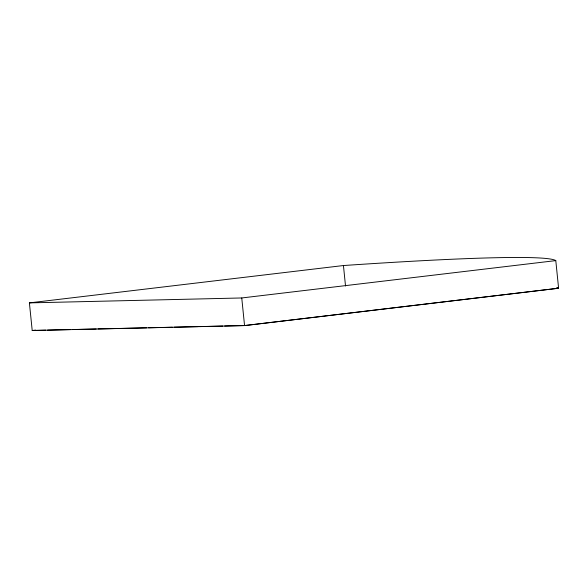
<?xml version="1.0" encoding="UTF-8"?>
<svg xmlns="http://www.w3.org/2000/svg" width="588" height="588" viewBox="0 0 588 588"><rect width="100%" height="100%" fill="white"/><g stroke="black" fill="none" stroke-linecap="round" stroke-linejoin="round"><path stroke-width="0.88" d="M29.4 302.886L343.443 265.533A652.188 23.895 -5.8 0 1 555.792 260.609L558.6 288.238L244.557 325.59L32.208 330.515L29.4 302.886L241.756 297.962L555.792 260.609M32.208 330.515L35.633 330.125M32.906 330.449L45.746 330.155M47.584 330.111L70.516 329.581M72.346 329.537L96.197 328.986M98.034 328.942L146.655 327.817M148.492 327.773L172.343 327.222M174.173 327.178L198.024 326.627M199.861 326.583L222.793 326.053M224.631 326.009L244.806 325.539L558.049 288.282A651.173 23.858 -5.8 0 0 556.623 287.65M343.443 265.533L345.524 286.025M241.756 297.962L244.557 325.59M557.542 287.716A652.188 23.895 -5.8 0 1 558.6 288.238"/></g></svg>
